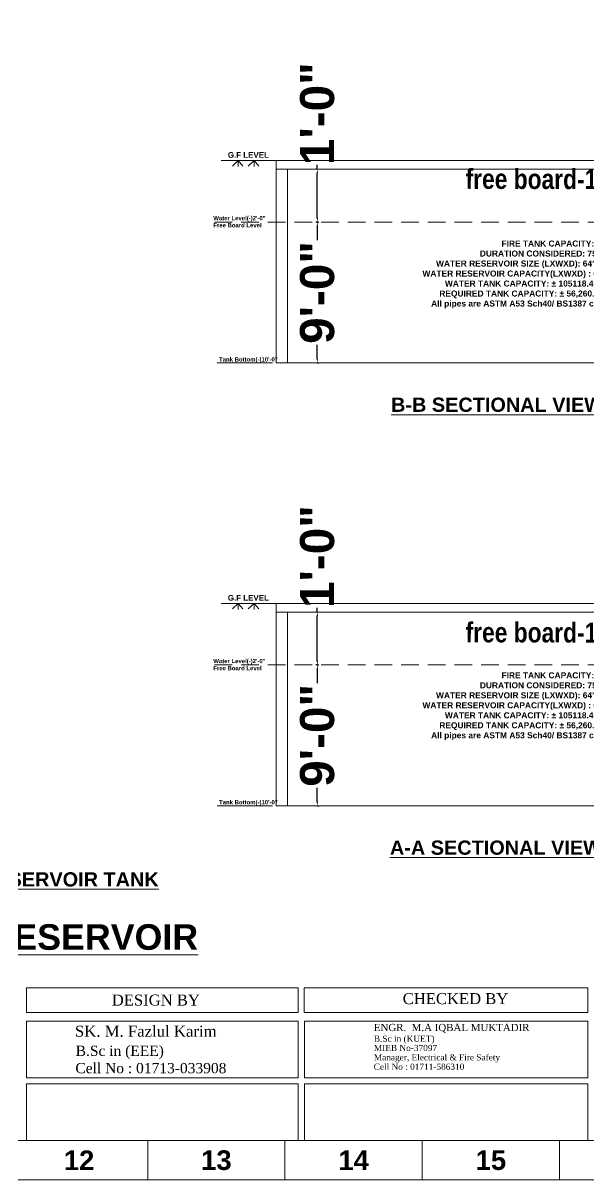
# Model space of a CAD drawing. Header units: inches. Extents: x -98933 to 1585249, y -3352739 to 192771.
# Drawn here: x 58305 to 58702, y 49562 to 50376 of the extents above; entities that cross this region are included whole.
import ezdxf

# ---------------------------------------------------------------- set-up
doc = ezdxf.new("R2010")
doc.units = ezdxf.units.IN
doc.header["$MEASUREMENT"] = 0
doc.header["$PDMODE"] = 35
doc.linetypes.add('HIDDEN', pattern=[0.375, 0.25, -0.125])
doc.layers.get('0').update_dxf_attribs({"lineweight": 0})
doc.layers.get('Defpoints').update_dxf_attribs({"lineweight": 0})
for name, color, linetype, lineweight in [('03 cable', 242, 'Continuous', 25), ('BORDER', 200, 'Continuous', 5), ('Diamention', 30, 'Continuous', 0), ('Inline', 7, 'Continuous', 0), ('Outline', 7, 'Continuous', 0), ('PIPE HYDRANT', 1, 'Continuous', 5), ('SADSAD', 7, 'Continuous', 5), ('Scale', 7, 'Continuous', 0), ('Scale_Text', 7, 'Continuous', 0), ('Text', 7, 'Continuous', 0), ('TEXT_TITLEBOX', 7, 'Continuous', 13), ('Titelblk', 7, 'Continuous', 25), ('TITLE', 7, 'Continuous', 20)]:
    doc.layers.add(name, color=color, linetype=linetype, lineweight=lineweight)
doc.styles.add('ferarryslab', font='times.ttf')
doc.styles.add('SHT-TEXT-1', font='times.ttf', dxfattribs={"height": 12})
doc.styles.get("Standard").update_dxf_attribs({"font": 'arialbd.ttf', "height": 24})
doc.dimstyles.new('NEW DI', dxfattribs={"dimtxt": 9, "dimasz": 3, "dimexe": 1, "dimexo": 1, "dimgap": 2, "dimtad": 0, "dimdec": 0, "dimzin": 0, "dimdsep": 46, "dimlunit": 4, "dimtxsty": 'Standard', "dimcen": -1, "dimclrd": 252, "dimclre": 252, "dimclrt": 5, "dimadec": 0, "dimazin": 0, "dimtfac": 1, "dimtdec": 0, "dimtofl": 0, "dimtmove": 0, "dimatfit": 3, "dimfxl": 6, "dimfxlon": 1, "dimtolj": 1, "dimtzin": 0, "dimarcsym": 1})

# ---------------------------------------------------------------- blocks, each defined once
blk = doc.blocks.new('*D292')
at = {"layer": '03 cable', "color": 32, "lineweight": -2, "transparency": 16777216}
for p, q in [((58511.42, 49924.21), (58512.6, 49924.21)), ((58511.6, 49921.21), (58511.6, 49911.51)), ((58511.6, 49828.21), (58511.6, 49837.92)), ((58511.42, 49825.21), (58512.6, 49825.21))]:
    blk.add_line(p, q, dxfattribs=at)
at = {"layer": '03 cable', "color": 32, "transparency": 16777216}
for points in [[(58511.1, 49921.21), (58512.1, 49921.21), (58511.6, 49924.21)], [(58511.1, 49828.21), (58512.1, 49828.21), (58511.6, 49825.21)]]:
    blk.add_solid(points, dxfattribs=at)
at = {"layer": 'Defpoints', "color": 0, "transparency": 16777216}
for p in [(58509.39, 49924.21, 0), (58511.6, 49924.21), (58509.39, 49825.21)]:
    blk.add_point(p, dxfattribs=at)
at = {"layer": '03 cable', "color": 32, "lineweight": 9, "transparency": 16777216, "insert": (58511.6, 49874.71), "char_height": 24, "attachment_point": 5, "rotation": 90}
blk.add_mtext('\\A1;9\'-0"', dxfattribs=at)
blk = doc.blocks.new('*D293')
at = {"layer": '03 cable', "color": 32, "lineweight": -2, "transparency": 16777216}
for p, q in [((58511.6, 49961.45), (58511.6, 49964.45)), ((58511.78, 49961.45), (58510.6, 49961.45)), ((58511.6, 49927.21), (58511.6, 49958.45)), ((58511.78, 49924.21), (58510.6, 49924.21))]:
    blk.add_line(p, q, dxfattribs=at)
at = {"layer": '03 cable', "color": 32, "transparency": 16777216}
for points in [[(58511.1, 49958.45), (58512.1, 49958.45), (58511.6, 49961.45)], [(58511.1, 49927.21), (58512.1, 49927.21), (58511.6, 49924.21)]]:
    blk.add_solid(points, dxfattribs=at)
at = {"layer": 'Defpoints', "color": 0, "transparency": 16777216}
for p in [(58511.6, 49961.45), (58524.94, 49961.45), (58524.94, 49924.21, 0)]:
    blk.add_point(p, dxfattribs=at)
at = {"layer": '03 cable', "color": 32, "lineweight": 9, "transparency": 16777216, "insert": (58511.6, 50000.45), "char_height": 24, "attachment_point": 5, "rotation": 90}
blk.add_mtext('\\A1;1\'-0"', dxfattribs=at)
blk = doc.blocks.new('*D296')
at = {"layer": '03 cable', "color": 32, "lineweight": -2, "transparency": 16777216}
for p, q in [((58511.42, 50235.69), (58512.6, 50235.69)), ((58511.6, 50232.69), (58511.6, 50222.99)), ((58511.6, 50139.69), (58511.6, 50149.39)), ((58511.42, 50136.69), (58512.6, 50136.69))]:
    blk.add_line(p, q, dxfattribs=at)
at = {"layer": '03 cable', "color": 32, "transparency": 16777216}
for points in [[(58511.1, 50232.69), (58512.1, 50232.69), (58511.6, 50235.69)], [(58511.1, 50139.69), (58512.1, 50139.69), (58511.6, 50136.69)]]:
    blk.add_solid(points, dxfattribs=at)
at = {"layer": 'Defpoints', "color": 0, "transparency": 16777216}
for p in [(58509.39, 50235.69, 0), (58511.6, 50235.69), (58509.39, 50136.69)]:
    blk.add_point(p, dxfattribs=at)
at = {"layer": '03 cable', "color": 32, "lineweight": 9, "transparency": 16777216, "insert": (58511.6, 50186.19), "char_height": 24, "attachment_point": 5, "rotation": 90}
blk.add_mtext('\\A1;9\'-0"', dxfattribs=at)
blk = doc.blocks.new('*D297')
at = {"layer": '03 cable', "color": 32, "lineweight": -2, "transparency": 16777216}
for p, q in [((58511.6, 50272.92), (58511.6, 50275.92)), ((58511.78, 50272.92), (58510.6, 50272.92)), ((58511.6, 50238.69), (58511.6, 50269.92)), ((58511.78, 50235.69), (58510.6, 50235.69))]:
    blk.add_line(p, q, dxfattribs=at)
at = {"layer": '03 cable', "color": 32, "transparency": 16777216}
for points in [[(58511.1, 50269.92), (58512.1, 50269.92), (58511.6, 50272.92)], [(58511.1, 50238.69), (58512.1, 50238.69), (58511.6, 50235.69)]]:
    blk.add_solid(points, dxfattribs=at)
at = {"layer": 'Defpoints', "color": 0, "transparency": 16777216}
for p in [(58511.6, 50272.92), (58524.94, 50272.92), (58524.94, 50235.69, 0)]:
    blk.add_point(p, dxfattribs=at)
at = {"layer": '03 cable', "color": 32, "lineweight": 9, "transparency": 16777216, "insert": (58511.6, 50311.92), "char_height": 24, "attachment_point": 5, "rotation": 90}
blk.add_mtext('\\A1;1\'-0"', dxfattribs=at)
blk = doc.blocks.new('PAGE')
at = {"layer": 'Inline', "color": 252, "lineweight": 15}
blk.add_lwpolyline([(178051640.63, 22656441.11), (178051640.63, 22657235.79), (178050505.36, 22657235.79), (178050505.36, 22656441.11)], close=True, dxfattribs=at)
at = {"layer": 'Outline', "color": 252, "lineweight": 15}
blk.add_line((178050483.42, 22656424.24), (178051662.57, 22656424.24), dxfattribs=at)
at = {"layer": 'Scale', "color": 252, "lineweight": 9}
for p, q in [((178051190.99, 22656424.24), (178051190.99, 22656441.11)), ((178051249.99, 22656424.24), (178051249.99, 22656441.11)), ((178051308.99, 22656424.24), (178051308.99, 22656441.11)), ((178051367.98, 22656424.24), (178051367.98, 22656441.11))]:
    blk.add_line(p, q, dxfattribs=at)
at = {"layer": 'Scale_Text', "color": 252, "lineweight": 13, "char_height": 8.435, "width": 2.5102, "attachment_point": 5}
for s, insert in [('12', (178051161.49, 22656432.67)), ('13', (178051220.49, 22656432.67)), ('14', (178051279.49, 22656432.67)), ('15', (178051338.49, 22656432.67))]:
    blk.add_mtext(s, dxfattribs=dict(at, insert=insert))
blk = doc.blocks.new('Title')
at = {"layer": 'Titelblk', "color": 3, "linetype": 'Continuous', "lineweight": 0, "xscale": 3.014611567961765, "yscale": 3.014611567959946, "zscale": 3.014611567966516}
blk.add_blockref('PAGE', (-536855255.8, -68388224), dxfattribs=at)

msp = doc.modelspace()

# ---------------------------------------------------------------- linework, layer by layer
at = {"color": 8, "linetype": 'HIDDEN', "lineweight": 5, "ltscale": 50}
for p, q in [((58826.73, 50235.69, 0), (58435.79, 50235.69, 0)), ((58826.73, 49924.21, 0), (58435.79, 49924.21, 0))]:
    msp.add_line(p, q, dxfattribs=at)
at = {"layer": '03 cable', "color": 8, "lineweight": 9}
for p, q in [((58482.57, 50278.92), (58826.73, 50278.92)), ((58482.57, 50136.69, 0), (58482.57, 50278.92, 0)), ((58482.57, 50272.92), (58826.73, 50272.92)), ((58490.57, 50136.69, 0), (58490.57, 50272.92, 0)), ((58482.57, 50136.69), (59082.57, 50136.69)), ((58482.57, 49967.45), (58826.73, 49967.45)), ((58482.57, 49825.21, 0), (58482.57, 49967.45, 0)), ((58482.57, 49961.45), (58826.73, 49961.45)), ((58490.57, 49825.21, 0), (58490.57, 49961.45, 0)), ((58482.57, 49825.21), (59082.57, 49825.21))]:
    msp.add_line(p, q, dxfattribs=at)
at = {"layer": 'Diamention', "lineweight": 5, "ltscale": 15}
for p, q in [((58444.07, 50278.92), (58482.57, 50278.92)), ((58456.04, 50278.92), (58451.87, 50275.11)), ((58456.04, 50278.92), (58459.33, 50275.07)), ((58456.04, 50278.92), (58456.04, 50274.8)), ((58467.19, 50278.92), (58463.02, 50275.11)), ((58467.19, 50278.92), (58470.48, 50275.07)), ((58467.19, 50278.92), (58467.19, 50274.8)), ((58444.07, 49967.45), (58482.57, 49967.45)), ((58456.04, 49967.45), (58451.87, 49963.63)), ((58456.04, 49967.45), (58459.33, 49963.6)), ((58456.04, 49967.45), (58456.04, 49963.32)), ((58467.19, 49967.45), (58463.02, 49963.63)), ((58467.19, 49967.45), (58470.48, 49963.6)), ((58467.19, 49967.45), (58467.19, 49963.32))]:
    msp.add_line(p, q, dxfattribs=at)
at = {"layer": 'SADSAD', "color": 0, "lineweight": 5}
for p, q in [((58480.14, 50136.69, 0), (58441.31, 50136.69, 0)), ((58480.14, 49825.21, 0), (58441.31, 49825.21, 0))]:
    msp.add_line(p, q, dxfattribs=at)
at = {"layer": 'TEXT_TITLEBOX'}
for p, q in [((58307.08, 49679.87), (58307.08, 49697.15)), ((58307.08, 49697.15), (58498.25, 49697.15)), ((58498.25, 49697.15), (58498.25, 49679.87)), ((58502.43, 49679.87), (58502.43, 49697.15)), ((58502.43, 49697.15), (58701.79, 49697.15)), ((58701.79, 49697.15), (58701.79, 49679.87)), ((58498.25, 49679.87), (58307.08, 49679.87)), ((58701.79, 49679.87), (58502.43, 49679.87)), ((58307.13, 49633.9), (58307.13, 49673.81)), ((58307.13, 49673.81), (58498.18, 49673.81)), ((58498.18, 49673.81), (58498.18, 49633.9)), ((58502.5, 49633.9), (58502.5, 49673.81)), ((58502.5, 49673.81), (58701.85, 49673.81)), ((58701.85, 49673.81), (58701.85, 49633.9)), ((58498.18, 49633.9), (58307.13, 49633.9)), ((58701.85, 49633.9), (58502.5, 49633.9)), ((58307.13, 49589.7), (58307.13, 49629.61)), ((58307.13, 49629.61), (58498.18, 49629.61)), ((58498.18, 49629.61), (58498.18, 49589.7)), ((58502.5, 49589.7), (58502.5, 49629.61)), ((58502.5, 49629.61), (58701.85, 49629.61)), ((58701.85, 49629.61), (58701.85, 49589.7)), ((58498.18, 49589.7), (58307.13, 49589.7)), ((58701.85, 49589.7), (58502.5, 49589.7))]:
    msp.add_line(p, q, dxfattribs=at)

# ---------------------------------------------------------------- block references
at = {"layer": 'TITLE', "xscale": 0.5425392190591083, "yscale": 0.5425392190518323, "zscale": 0.5425392145730539}
msp.add_blockref('Title', (112687.4, 97254.22), dxfattribs=at)

# ---------------------------------------------------------------- texts
at = {"layer": 'BORDER', "lineweight": 5, "ltscale": 5, "char_height": 3, "width": 199.4322, "attachment_point": 1}
for insert in [(58438.48, 50239.97, -45.42), (58438.48, 49928.49, -45.42)]:
    msp.add_mtext('{\\C7;Water Level(-)2\'-0" \\PFree Board Level  }', dxfattribs=dict(at, insert=insert))
at = {"layer": 'Diamention', "lineweight": 5, "char_height": 4, "width": 55.1433, "attachment_point": 1}
for insert in [(58448.69, 50284.9), (58448.69, 49973.43)]:
    msp.add_mtext('{\\C0;G.F LEVEL}', dxfattribs=dict(at, insert=insert))
at = {"layer": 'PIPE HYDRANT', "color": 0, "ltscale": 6, "char_height": 17.3271, "width": 438.96, "attachment_point": 2, "rotation": 359.8663, "style": 'ferarryslab'}
for insert in [(58676.86, 50272.92), (58676.86, 49954.03)]:
    msp.add_mtext('{\\fTechnicLite|b1|i0|c2|p2;\\H0.8073x;free board-1"-0\'\'\\H1.239x;    }', dxfattribs=dict(at, insert=insert))
at = {"layer": 'SADSAD', "color": 0, "lineweight": 5, "char_height": 4.5, "width": 199.4322, "attachment_point": 1}
for insert in [(58442.54, 50140.63, 0), (58442.54, 49829.16, 0)]:
    msp.add_mtext('{\\H0.6667x;Tank Bottom\\C7;(-)10\'-0" \\P\\H1.5x; }', dxfattribs=dict(at, insert=insert))
at = {"layer": 'Text', "lineweight": 5, "attachment_point": 2}
for s, insert, char_height, width in [("{\\C0;FIRE TANK CAPACITY:\\PDURATION CONSIDERED: 75 Min.\\PWATER RESERVOIR SIZE (LXWXD): 64'.25'' x27'.9'' x 11'\\PWATER RESERVOIR CAPACITY(LXWXD) : 62.85'' x26'-0'' x9'-0''\\PWATER TANK CAPACITY: %%P 105118.4 GALLON (US)\\PREQUIRED TANK CAPACITY: %%P 56,260.0 GALLON (US)\\PAll pipes are ASTM A53 Sch40/ BS1387 class B (UL Listed)}", (58673.64, 50222.72), 4.2188, 210.0183), ('{\\L\\C84;B-B SECTIONAL VIEW OF MOTOR DRIVEN FIRE PUMP}', (58745.79, 50112.24), 10, 860.4691), ("{\\C0;FIRE TANK CAPACITY:\\PDURATION CONSIDERED: 75 Min.\\PWATER RESERVOIR SIZE (LXWXD): 64'.25'' x27'.9'' x 11'\\PWATER RESERVOIR CAPACITY(LXWXD) : 62.85'' x26'-0'' x9'-0''\\PWATER TANK CAPACITY: %%P 105118.4 GALLON (US)\\PREQUIRED TANK CAPACITY: %%P 56,260.0 GALLON (US)\\PAll pipes are ASTM A53 Sch40/ BS1387 class B (UL Listed)}", (58673.64, 49919.08), 4.2188, 210.0183), ('{\\L\\C84;A-A SECTIONAL VIEW OF ENGINE DRIVEN FIRE PUMP}', (58745.79, 49800.76), 10, 860.4691), ('{\\L\\C84;TOP VIEW OF FIRE PUMP ROM & WATER  RESERVOIR TANK}', (58195.24, 49778.44), 10, 430.2346)]:
    msp.add_mtext(s, dxfattribs=dict(at, insert=insert, char_height=char_height, width=width))
at = {"layer": 'Text', "color": 31, "lineweight": 5, "true_color": 0xfecc66, "insert": (57984.34, 49741.89), "char_height": 18, "width": 1258.7924, "attachment_point": 2}
msp.add_mtext('{\\L\\C3;TOP & SECTIONAL VIEW OF FIRE PUMP ROOM AND WATER RESERVOIR\\C177;\\c8991017; }', dxfattribs=at)
at = {"layer": 'TEXT_TITLEBOX', "lineweight": 25, "style": 'SHT-TEXT-1'}
for s, height, p in [('DESIGN BY', 7.722, (58367.16, 49684.7)), ('CHECKED BY', 7.722, (58571.64, 49685.71)), ('ENGR.  M.A IQBAL MUKTADIR', 5.0752, (58551.32, 49666.75)), ('SK. M. Fazlul Karim', 7.7858, (58341.21, 49662.78)), ('B.Sc in (KUET)', 4.3248, (58551.37, 49659.21)), ('B.Sc in (EEE)', 7.209, (58341.76, 49649.3)), ('MIEB No-37097', 4.3248, (58551.37, 49652.72)), ('Manager, Electrical & Fire Safety', 4.3248, (58551.37, 49646.12)), ('Cell No : 01713-033908', 7.209, (58341.55, 49637.11)), ('Cell No : 01711-586310', 4.3248, (58551.24, 49639.52))]:
    msp.add_text(s, height=height, dxfattribs=at).set_placement(p)

# ---------------------------------------------------------------- dimensions: what is measured, and where the dimension line sits
at = {"layer": '03 cable', "color": 3, "lineweight": 9}
for base, p1, p2, text, picture, middle in [((58511.6, 50272.92), (58524.94, 50235.69, 0), (58524.94, 50272.92), '1\'-0"', '*D297', (58511.6, 50311.92)), ((58511.6, 50235.69), (58509.39, 50136.69), (58509.39, 50235.69, 0), '9\'-0"', '*D296', (58511.6, 50186.19)), ((58511.6, 49961.45), (58524.94, 49924.21, 0), (58524.94, 49961.45), '1\'-0"', '*D293', (58511.6, 50000.45)), ((58511.6, 49924.21), (58509.39, 49825.21), (58509.39, 49924.21, 0), '9\'-0"', '*D292', (58511.6, 49874.71))]:
    dim = msp.add_linear_dim(base=base, p1=p1, p2=p2, angle=90, text=text, dimstyle='NEW DI', override={"dimtxt": 6, "dimclrd": 32, "dimclre": 32, "dimclrt": 32, "dimfxl": 0.18, "dimtfillclr": 8}, dxfattribs=at)
    dim.commit()
    dim.dimension.update_dxf_attribs({"geometry": picture, "text_midpoint": middle})

doc.saveas('drawing.dxf')
